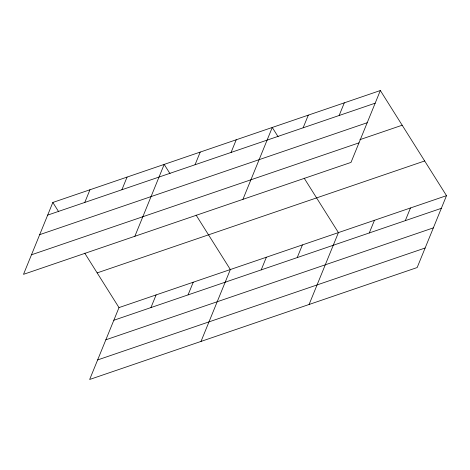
<?xml version="1.0" encoding="UTF-8"?>
<svg xmlns="http://www.w3.org/2000/svg" width="470" height="470" viewBox="0 0 470 470"><rect width="100%" height="100%" fill="white"/><g stroke="black" fill="none" stroke-linecap="round" stroke-linejoin="round"><path stroke-width="0.7" d="M380.342 90.522L52.834 202.458L23.5 274.339L351.008 162.403L380.342 90.522L446.5 195.661L417.166 267.542L89.658 379.478L118.992 307.597L446.5 195.661M84.782 202.435L89.952 189.768M121.9 189.745L127.07 177.084M134.855 236.281L164.189 164.4L170.034 173.694M195.044 164.747L200.214 152.086M150.946 307.574L156.111 294.913M231.07 152.433L236.24 139.772M188.059 294.89L193.229 282.229M242.931 199.339L272.265 127.458L278.111 136.752M201.013 341.42L230.347 269.539L196.102 215.119M303.121 127.811L308.291 115.144M261.203 269.892L266.373 257.225M339.146 115.497L344.316 102.836M297.228 257.578L302.398 244.917M309.09 304.484L338.423 232.603L304.178 178.183M369.279 232.95L374.449 220.289M405.305 220.642L410.474 207.975M47.664 215.119L375.172 103.183M39.692 234.659L367.199 122.723M359.914 139.661L402.173 125.22M31.472 254.793L358.98 142.857M97.161 272.9L424.669 160.963M113.828 320.264L441.33 208.328M105.85 339.804L433.358 227.868M97.637 359.938L425.139 248.001M52.834 202.458L58.679 211.753M84.753 253.177L118.992 307.597"/></g></svg>
